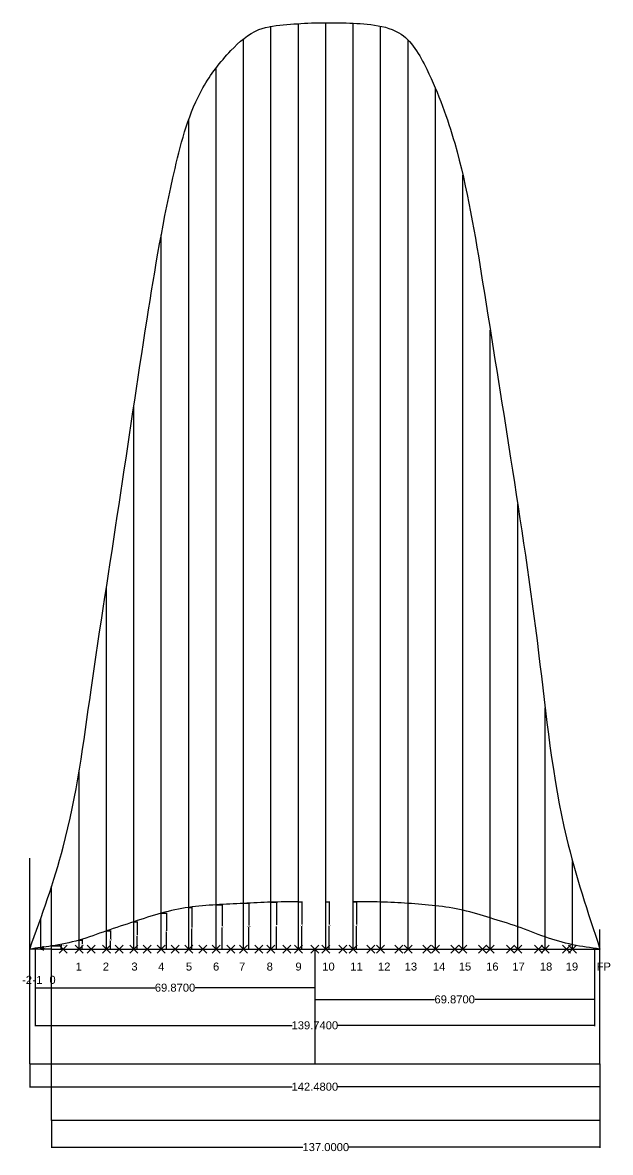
# Model space of a CAD drawing. Header units: inches. Extents: x 2352 to 5491, y -38 to 423.
# Drawn here: x 3608.1 to 3755, y 128.4 to 410.8 of the extents above; entities that cross this region are included whole.
import ezdxf

# ---------------------------------------------------------------- set-up
doc = ezdxf.new("R2010")
doc.units = ezdxf.units.IN
doc.header["$MEASUREMENT"] = 0
doc.header["$PDMODE"] = 3
doc.layers.add('St18', color=7, linetype='Continuous')
doc.styles.get("Standard").update_dxf_attribs({"font": 'arial.ttf'})
doc.dimstyles.get("Standard").update_dxf_attribs({"dimtxt": 0.18, "dimasz": 0.18, "dimexe": 0.18, "dimexo": 0.0625, "dimgap": 0.09, "dimtad": 0, "dimtih": 1, "dimtoh": 1, "dimdec": 4, "dimzin": 0, "dimdsep": 46, "dimtxsty": 'Standard', "dimcen": 0.09, "dimadec": 0, "dimazin": 0, "dimtfac": 1, "dimtdec": 4, "dimtofl": 0, "dimtmove": 0, "dimatfit": 3, "dimfxl": 1, "dimtolj": 1, "dimtzin": 0, "dimarcsym": 0})

# ---------------------------------------------------------------- blocks, each defined once
blk = doc.blocks.new('*D2')
at = {"color": 0, "lineweight": -2, "transparency": 16777216}
for p, q in [((3611.25, 179.14), (3611.25, 159.96)), ((3750.99, 179.14), (3750.99, 159.96)), ((3611.43, 160.14), (3675.42, 160.14)), ((3750.81, 160.14), (3686.82, 160.14))]:
    blk.add_line(p, q, dxfattribs=at)
at = {"color": 0, "transparency": 16777216}
for points in [[(3611.43, 160.17), (3611.43, 160.11), (3611.25, 160.14)], [(3750.81, 160.17), (3750.81, 160.11), (3750.99, 160.14)]]:
    blk.add_solid(points, dxfattribs=at)
at = {"layer": 'Defpoints', "color": 0, "transparency": 16777216}
for p in [(3611.25, 179.2), (3750.99, 179.2), (3750.99, 160.14)]:
    blk.add_point(p, dxfattribs=at)
at = {"color": 0, "transparency": 16777216, "insert": (3681.12, 160.14), "char_height": 2, "attachment_point": 5}
blk.add_mtext('\\A1;139.7400', dxfattribs=at)
blk = doc.blocks.new('*D40')
at = {"color": 0, "lineweight": -2, "transparency": 16777216}
for p, q in [((3681.12, 179.14), (3681.12, 166.44)), ((3750.99, 179.14), (3750.99, 166.44)), ((3681.3, 166.62), (3711.04, 166.62)), ((3750.81, 166.62), (3721.08, 166.62))]:
    blk.add_line(p, q, dxfattribs=at)
at = {"color": 0, "transparency": 16777216}
for points in [[(3681.3, 166.65), (3681.3, 166.59), (3681.12, 166.62)], [(3750.81, 166.65), (3750.81, 166.59), (3750.99, 166.62)]]:
    blk.add_solid(points, dxfattribs=at)
at = {"layer": 'Defpoints', "color": 0, "transparency": 16777216}
for p in [(3681.12, 179.2), (3750.99, 179.2), (3750.99, 166.62)]:
    blk.add_point(p, dxfattribs=at)
at = {"color": 0, "transparency": 16777216, "insert": (3716.06, 166.62), "char_height": 2, "attachment_point": 5}
blk.add_mtext('\\A1;69.8700', dxfattribs=at)
blk = doc.blocks.new('*D41')
at = {"color": 0, "lineweight": -2, "transparency": 16777216}
for p, q in [((3611.25, 179.14), (3611.25, 169.37)), ((3681.12, 179.14), (3681.12, 169.37)), ((3611.43, 169.55), (3641.17, 169.55)), ((3680.94, 169.55), (3651.21, 169.55))]:
    blk.add_line(p, q, dxfattribs=at)
at = {"color": 0, "transparency": 16777216}
for points in [[(3611.43, 169.58), (3611.43, 169.52), (3611.25, 169.55)], [(3680.94, 169.58), (3680.94, 169.52), (3681.12, 169.55)]]:
    blk.add_solid(points, dxfattribs=at)
at = {"layer": 'Defpoints', "color": 0, "transparency": 16777216}
for p in [(3611.25, 179.2), (3681.12, 179.2), (3611.25, 169.55)]:
    blk.add_point(p, dxfattribs=at)
at = {"color": 0, "transparency": 16777216, "insert": (3646.19, 169.55), "char_height": 2, "attachment_point": 5}
blk.add_mtext('\\A1;69.8700', dxfattribs=at)
blk = doc.blocks.new('*D42')
at = {"color": 0, "lineweight": -2, "transparency": 16777216}
for p, q in [((3609.88, 150.47), (3609.88, 144.62)), ((3752.36, 150.47), (3752.36, 144.62)), ((3610.06, 144.8), (3675.42, 144.8)), ((3752.18, 144.8), (3686.82, 144.8))]:
    blk.add_line(p, q, dxfattribs=at)
at = {"color": 0, "transparency": 16777216}
for points in [[(3610.06, 144.83), (3610.06, 144.77), (3609.88, 144.8)], [(3752.18, 144.83), (3752.18, 144.77), (3752.36, 144.8)]]:
    blk.add_solid(points, dxfattribs=at)
at = {"layer": 'Defpoints', "color": 0, "transparency": 16777216}
for p in [(3609.88, 150.53), (3752.36, 150.53), (3752.36, 144.8)]:
    blk.add_point(p, dxfattribs=at)
at = {"color": 0, "transparency": 16777216, "insert": (3681.12, 144.8), "char_height": 2, "attachment_point": 5}
blk.add_mtext('\\A1;142.4800', dxfattribs=at)
blk = doc.blocks.new('*D43')
at = {"color": 0, "lineweight": -2, "transparency": 16777216}
for p, q in [((3615.36, 136.33), (3615.36, 129.52)), ((3752.36, 136.33), (3752.36, 129.52)), ((3615.54, 129.7), (3678.16, 129.7)), ((3752.18, 129.7), (3689.56, 129.7))]:
    blk.add_line(p, q, dxfattribs=at)
at = {"color": 0, "transparency": 16777216}
for points in [[(3615.54, 129.73), (3615.54, 129.67), (3615.36, 129.7)], [(3752.18, 129.73), (3752.18, 129.67), (3752.36, 129.7)]]:
    blk.add_solid(points, dxfattribs=at)
at = {"layer": 'Defpoints', "color": 0, "transparency": 16777216}
for p in [(3615.36, 136.39), (3752.36, 136.39), (3752.36, 129.7)]:
    blk.add_point(p, dxfattribs=at)
at = {"color": 0, "transparency": 16777216, "insert": (3683.86, 129.7), "char_height": 2, "attachment_point": 5}
blk.add_mtext('\\A1;137.0000', dxfattribs=at)
blk = doc.blocks.new('*D103')
at = {"color": 0, "lineweight": -2, "transparency": 16777216}
for p, q in [((3615.42, 179.99), (3617.94, 179.99)), ((3615.42, 179.2), (3617.94, 179.2)), ((3617.76, 179.99), (3617.76, 180.17)), ((3617.76, 180.17), (3617.94, 180.17)), ((3617.76, 179.38), (3617.76, 179.81))]:
    blk.add_line(p, q, dxfattribs=at)
at = {"color": 0, "transparency": 16777216}
for points in [[(3617.73, 179.81), (3617.79, 179.81), (3617.76, 179.99)], [(3617.73, 179.38), (3617.79, 179.38), (3617.76, 179.2)]]:
    blk.add_solid(points, dxfattribs=at)
at = {"layer": 'Defpoints', "color": 0, "transparency": 16777216}
for p in [(3615.36, 179.99), (3615.36, 179.2), (3617.76, 179.99)]:
    blk.add_point(p, dxfattribs=at)
at = {"color": 0, "transparency": 16777216, "insert": (3618.41, 180.17), "char_height": 0.18, "attachment_point": 5}
blk.add_mtext('\\A1;0.7910', dxfattribs=at)
blk = doc.blocks.new('*D112')
at = {"layer": 'Defpoints', "color": 0, "transparency": 16777216}
for p in [(3677.01, 191.05), (3677.83, 191.05), (3677.01, 179.2)]:
    blk.add_point(p, dxfattribs=at)
at = {"layer": 'St18', "color": 0, "lineweight": -2, "transparency": 16777216}
for p, q in [((3677.07, 191.05), (3678.01, 191.05)), ((3677.83, 190.87), (3677.83, 185.31)), ((3677.83, 179.38), (3677.83, 184.95)), ((3677.07, 179.2), (3678.01, 179.2))]:
    blk.add_line(p, q, dxfattribs=at)
at = {"layer": 'St18', "color": 0, "transparency": 16777216}
for points in [[(3677.8, 190.87), (3677.86, 190.87), (3677.83, 191.05)], [(3677.8, 179.38), (3677.86, 179.38), (3677.83, 179.2)]]:
    blk.add_solid(points, dxfattribs=at)
at = {"layer": 'St18', "color": 0, "transparency": 16777216, "insert": (3677.83, 185.13), "char_height": 0.18, "attachment_point": 5}
blk.add_mtext('\\A1;11.8500', dxfattribs=at)
blk = doc.blocks.new('*D113')
at = {"layer": 'Defpoints', "color": 0, "transparency": 16777216}
for p in [(3683.86, 191.05), (3684.68, 191.05), (3683.86, 179.2)]:
    blk.add_point(p, dxfattribs=at)
at = {"layer": 'St18', "color": 0, "lineweight": -2, "transparency": 16777216}
for p, q in [((3683.92, 191.05), (3684.86, 191.05)), ((3684.68, 190.87), (3684.68, 185.31)), ((3684.68, 179.38), (3684.68, 184.95)), ((3683.92, 179.2), (3684.86, 179.2))]:
    blk.add_line(p, q, dxfattribs=at)
at = {"layer": 'St18', "color": 0, "transparency": 16777216}
for points in [[(3684.65, 190.87), (3684.71, 190.87), (3684.68, 191.05)], [(3684.65, 179.38), (3684.71, 179.38), (3684.68, 179.2)]]:
    blk.add_solid(points, dxfattribs=at)
at = {"layer": 'St18', "color": 0, "transparency": 16777216, "insert": (3684.68, 185.13), "char_height": 0.18, "attachment_point": 5}
blk.add_mtext('\\A1;11.8500', dxfattribs=at)
blk = doc.blocks.new('*D114')
at = {"layer": 'Defpoints', "color": 0, "transparency": 16777216}
for p in [(3690.71, 191.05), (3691.53, 191.05), (3690.71, 179.2)]:
    blk.add_point(p, dxfattribs=at)
at = {"layer": 'St18', "color": 0, "lineweight": -2, "transparency": 16777216}
for p, q in [((3690.77, 191.05), (3691.71, 191.05)), ((3691.53, 190.87), (3691.53, 185.31)), ((3691.53, 179.38), (3691.53, 184.95)), ((3690.77, 179.2), (3691.71, 179.2))]:
    blk.add_line(p, q, dxfattribs=at)
at = {"layer": 'St18', "color": 0, "transparency": 16777216}
for points in [[(3691.5, 190.87), (3691.56, 190.87), (3691.53, 191.05)], [(3691.5, 179.38), (3691.56, 179.38), (3691.53, 179.2)]]:
    blk.add_solid(points, dxfattribs=at)
at = {"layer": 'St18', "color": 0, "transparency": 16777216, "insert": (3691.53, 185.13), "char_height": 0.18, "attachment_point": 5}
blk.add_mtext('\\A1;11.8500', dxfattribs=at)
blk = doc.blocks.new('*D115')
at = {"layer": 'Defpoints', "color": 0, "transparency": 16777216}
for p in [(3670.16, 190.92), (3670.16, 179.2), (3671.55, 179.2)]:
    blk.add_point(p, dxfattribs=at)
at = {"layer": 'St18', "color": 0, "lineweight": -2, "transparency": 16777216}
for p, q in [((3670.22, 190.92), (3671.73, 190.92)), ((3671.55, 190.74), (3671.55, 185.24)), ((3671.55, 179.38), (3671.55, 184.88)), ((3670.22, 179.2), (3671.73, 179.2))]:
    blk.add_line(p, q, dxfattribs=at)
at = {"layer": 'St18', "color": 0, "transparency": 16777216}
for points in [[(3671.52, 190.74), (3671.58, 190.74), (3671.55, 190.92)], [(3671.52, 179.38), (3671.58, 179.38), (3671.55, 179.2)]]:
    blk.add_solid(points, dxfattribs=at)
at = {"layer": 'St18', "color": 0, "transparency": 16777216, "insert": (3671.55, 185.06), "char_height": 0.18, "attachment_point": 5}
blk.add_mtext('\\A1;11.7169', dxfattribs=at)
blk = doc.blocks.new('*D116')
at = {"layer": 'Defpoints', "color": 0, "transparency": 16777216}
for p in [(3663.31, 190.64), (3663.31, 179.2), (3664.62, 179.2)]:
    blk.add_point(p, dxfattribs=at)
at = {"layer": 'St18', "color": 0, "lineweight": -2, "transparency": 16777216}
for p, q in [((3663.37, 190.64), (3664.8, 190.64)), ((3664.62, 190.46), (3664.62, 185.1)), ((3664.62, 179.38), (3664.62, 184.74)), ((3663.37, 179.2), (3664.8, 179.2))]:
    blk.add_line(p, q, dxfattribs=at)
at = {"layer": 'St18', "color": 0, "transparency": 16777216}
for points in [[(3664.59, 190.46), (3664.65, 190.46), (3664.62, 190.64)], [(3664.59, 179.38), (3664.65, 179.38), (3664.62, 179.2)]]:
    blk.add_solid(points, dxfattribs=at)
at = {"layer": 'St18', "color": 0, "transparency": 16777216, "insert": (3664.62, 184.92), "char_height": 0.18, "attachment_point": 5}
blk.add_mtext('\\A1;11.4360', dxfattribs=at)
blk = doc.blocks.new('*D117')
at = {"layer": 'Defpoints', "color": 0, "transparency": 16777216}
for p in [(3656.46, 190.27), (3656.46, 179.2), (3657.94, 179.2)]:
    blk.add_point(p, dxfattribs=at)
at = {"layer": 'St18', "color": 0, "lineweight": -2, "transparency": 16777216}
for p, q in [((3656.52, 190.27), (3658.12, 190.27)), ((3657.94, 190.09), (3657.94, 184.92)), ((3657.94, 179.38), (3657.94, 184.56)), ((3656.52, 179.2), (3658.12, 179.2))]:
    blk.add_line(p, q, dxfattribs=at)
at = {"layer": 'St18', "color": 0, "transparency": 16777216}
for points in [[(3657.91, 190.09), (3657.97, 190.09), (3657.94, 190.27)], [(3657.91, 179.38), (3657.97, 179.38), (3657.94, 179.2)]]:
    blk.add_solid(points, dxfattribs=at)
at = {"layer": 'St18', "color": 0, "transparency": 16777216, "insert": (3657.94, 184.74), "char_height": 0.18, "attachment_point": 5}
blk.add_mtext('\\A1;11.0710', dxfattribs=at)
blk = doc.blocks.new('*D118')
at = {"layer": 'Defpoints', "color": 0, "transparency": 16777216}
for p in [(3649.61, 189.63), (3649.61, 179.2), (3650.4, 179.2)]:
    blk.add_point(p, dxfattribs=at)
at = {"layer": 'St18', "color": 0, "lineweight": -2, "transparency": 16777216}
for p, q in [((3649.67, 189.63), (3650.58, 189.63)), ((3650.4, 189.45), (3650.4, 184.6)), ((3650.4, 179.38), (3650.4, 184.23)), ((3649.67, 179.2), (3650.58, 179.2))]:
    blk.add_line(p, q, dxfattribs=at)
at = {"layer": 'St18', "color": 0, "transparency": 16777216}
for points in [[(3650.37, 189.45), (3650.43, 189.45), (3650.4, 189.63)], [(3650.37, 179.38), (3650.43, 179.38), (3650.4, 179.2)]]:
    blk.add_solid(points, dxfattribs=at)
at = {"layer": 'St18', "color": 0, "transparency": 16777216, "insert": (3650.4, 184.41), "char_height": 0.18, "attachment_point": 5}
blk.add_mtext('\\A1;10.4240', dxfattribs=at)
blk = doc.blocks.new('*D123')
at = {"layer": 'Defpoints', "color": 0, "transparency": 16777216}
for p in [(3612.62, 179.59), (3612.62, 179.2), (3613.22, 179.2)]:
    blk.add_point(p, dxfattribs=at)
at = {"layer": 'St18', "color": 0, "lineweight": -2, "transparency": 16777216}
for p, q in [((3612.68, 179.59), (3613.4, 179.59)), ((3612.68, 179.2), (3613.4, 179.2)), ((3613.22, 179.77), (3613.22, 179.95)), ((3613.22, 179.02), (3613.22, 178.84))]:
    blk.add_line(p, q, dxfattribs=at)
at = {"layer": 'St18', "color": 0, "transparency": 16777216}
for points in [[(3613.19, 179.77), (3613.25, 179.77), (3613.22, 179.59)], [(3613.19, 179.02), (3613.25, 179.02), (3613.22, 179.2)]]:
    blk.add_solid(points, dxfattribs=at)
at = {"layer": 'St18', "color": 0, "transparency": 16777216, "insert": (3613.22, 179.39), "char_height": 0.18, "attachment_point": 5}
blk.add_mtext('\\A1;0.3850', dxfattribs=at)
blk = doc.blocks.new('*D124')
at = {"layer": 'Defpoints', "color": 0, "transparency": 16777216}
for p in [(3629.06, 183.75), (3630.05, 183.75), (3629.06, 179.2)]:
    blk.add_point(p, dxfattribs=at)
at = {"layer": 'St18', "color": 0, "lineweight": -2, "transparency": 16777216}
for p, q in [((3629.12, 183.75), (3630.23, 183.75)), ((3630.05, 183.57), (3630.05, 181.66)), ((3630.05, 179.38), (3630.05, 181.3)), ((3629.12, 179.2), (3630.23, 179.2))]:
    blk.add_line(p, q, dxfattribs=at)
at = {"layer": 'St18', "color": 0, "transparency": 16777216}
for points in [[(3630.02, 183.57), (3630.08, 183.57), (3630.05, 183.75)], [(3630.02, 179.38), (3630.08, 179.38), (3630.05, 179.2)]]:
    blk.add_solid(points, dxfattribs=at)
at = {"layer": 'St18', "color": 0, "transparency": 16777216, "insert": (3630.05, 181.48), "char_height": 0.18, "attachment_point": 5}
blk.add_mtext('\\A1;4.5518', dxfattribs=at)
blk = doc.blocks.new('*D125')
at = {"layer": 'Defpoints', "color": 0, "transparency": 16777216}
for p in [(3622.21, 181.44), (3623.01, 181.44), (3622.21, 179.2)]:
    blk.add_point(p, dxfattribs=at)
at = {"layer": 'St18', "color": 0, "lineweight": -2, "transparency": 16777216}
for p, q in [((3622.27, 181.44), (3623.19, 181.44)), ((3623.01, 181.26), (3623.01, 180.5)), ((3622.27, 179.2), (3623.19, 179.2)), ((3623.01, 179.38), (3623.01, 180.14))]:
    blk.add_line(p, q, dxfattribs=at)
at = {"layer": 'St18', "color": 0, "transparency": 16777216}
for points in [[(3622.98, 181.26), (3623.04, 181.26), (3623.01, 181.44)], [(3622.98, 179.38), (3623.04, 179.38), (3623.01, 179.2)]]:
    blk.add_solid(points, dxfattribs=at)
at = {"layer": 'St18', "color": 0, "transparency": 16777216, "insert": (3623.01, 180.32), "char_height": 0.18, "attachment_point": 5}
blk.add_mtext('\\A1;2.2353', dxfattribs=at)
blk = doc.blocks.new('*D128')
at = {"layer": 'Defpoints', "color": 0, "transparency": 16777216}
for p in [(3635.91, 186.03), (3636.74, 186.03), (3635.91, 179.2)]:
    blk.add_point(p, dxfattribs=at)
at = {"layer": 'St18', "color": 0, "lineweight": -2, "transparency": 16777216}
for p, q in [((3635.97, 186.03), (3636.92, 186.03)), ((3636.74, 185.85), (3636.74, 182.8)), ((3636.74, 179.38), (3636.74, 182.43)), ((3635.97, 179.2), (3636.92, 179.2))]:
    blk.add_line(p, q, dxfattribs=at)
at = {"layer": 'St18', "color": 0, "transparency": 16777216}
for points in [[(3636.71, 185.85), (3636.77, 185.85), (3636.74, 186.03)], [(3636.71, 179.38), (3636.77, 179.38), (3636.74, 179.2)]]:
    blk.add_solid(points, dxfattribs=at)
at = {"layer": 'St18', "color": 0, "transparency": 16777216, "insert": (3636.74, 182.62), "char_height": 0.18, "attachment_point": 5}
blk.add_mtext('\\A1;6.8293', dxfattribs=at)
blk = doc.blocks.new('*D129')
at = {"layer": 'Defpoints', "color": 0, "transparency": 16777216}
for p in [(3642.76, 188.18), (3644.06, 188.18), (3642.76, 179.2)]:
    blk.add_point(p, dxfattribs=at)
at = {"layer": 'St18', "color": 0, "lineweight": -2, "transparency": 16777216}
for p, q in [((3642.82, 188.18), (3644.24, 188.18)), ((3644.06, 188), (3644.06, 183.87)), ((3644.06, 179.38), (3644.06, 183.51)), ((3642.82, 179.2), (3644.24, 179.2))]:
    blk.add_line(p, q, dxfattribs=at)
at = {"layer": 'St18', "color": 0, "transparency": 16777216}
for points in [[(3644.03, 188), (3644.09, 188), (3644.06, 188.18)], [(3644.03, 179.38), (3644.09, 179.38), (3644.06, 179.2)]]:
    blk.add_solid(points, dxfattribs=at)
at = {"layer": 'St18', "color": 0, "transparency": 16777216, "insert": (3644.06, 183.69), "char_height": 0.18, "attachment_point": 5}
blk.add_mtext('\\A1;8.9747', dxfattribs=at)

msp = doc.modelspace()

# ---------------------------------------------------------------- linework, layer by layer
for p, q in [((3670.16103, 179.20228), (3670.16103, 409.84456)), ((3677.01103, 179.20228), (3677.01103, 410.50367)), ((3683.86103, 179.20228), (3683.86103, 410.74734)), ((3690.71103, 179.20228), (3690.71103, 410.61656)), ((3697.56103, 179.20228), (3697.56103, 409.87031)), ((3663.31103, 179.20228), (3663.31103, 406.70745)), ((3704.41103, 179.20228), (3704.41103, 406.39262)), ((3656.46103, 179.20228), (3656.46103, 399.44576)), ((3711.26103, 179.20228), (3711.26103, 394.31792)), ((3649.61103, 179.20228), (3649.61103, 386.57747)), ((3718.11103, 179.20228), (3718.11103, 372.621)), ((3642.76103, 179.20228), (3642.76103, 357.74571)), ((3724.96103, 179.20228), (3724.96103, 333.92296)), ((3635.91103, 179.20228), (3635.91103, 315.06364)), ((3731.81103, 179.20228), (3731.81103, 290.39689)), ((3629.06103, 179.20228), (3629.06103, 269.75488)), ((3738.66103, 179.20228), (3738.66103, 239.47362)), ((3622.21103, 179.20228), (3622.21103, 223.67121)), ((3609.88103, 150.53099), (3609.88103, 201.90687)), ((3745.51103, 179.20228), (3745.51103, 201.10837)), ((3615.36103, 179.20228), (3615.36103, 194.9422)), ((3697.56103, 179.20228), (3697.56103, 190.79728)), ((3704.41103, 179.20228), (3704.41103, 190.62228)), ((3711.26103, 179.20228), (3711.26103, 190.01528)), ((3612.62103, 179.20228), (3612.62103, 186.86044)), ((3718.11103, 179.20228), (3718.11103, 188.92428)), ((3724.96103, 179.20228), (3724.96103, 186.97928)), ((3629.06103, 179.20228), (3629.06103, 183.75428)), ((3635.91103, 179.20228), (3635.91103, 186.03128)), ((3731.81103, 179.20228), (3731.81103, 184.79128)), ((3752.36103, 150.53099), (3752.36103, 184.079)), ((3738.66103, 179.20228), (3738.66103, 182.23228)), ((3615.36103, 179.20228), (3609.88103, 179.20228)), ((3615.36103, 179.20228), (3615.36103, 179.99328)), ((3615.36103, 179.20228), (3752.36103, 179.20228)), ((3615.36103, 136.39279), (3615.36103, 179.20228)), ((3681.12103, 179.20228), (3681.12103, 150.53099)), ((3745.51103, 179.20228), (3745.51103, 180.30328)), ((3609.88103, 150.53099), (3752.36103, 150.53099)), ((3752.36103, 150.53099), (3752.36103, 136.39279)), ((3752.36103, 136.39279), (3615.36103, 136.39279))]:
    msp.add_line(p, q)
msp.add_spline([(3609.88103, 179.20228), (3618.23803, 204.66728), (3625.22503, 244.02228), (3632.21203, 290.32228), (3639.19903, 336.62228), (3646.18603, 374.2986), (3653.17303, 394.49728), (3660.16003, 403.75728), (3667.14703, 409.01931), (3674.13403, 410.29547), (3681.12103, 410.70228), (3688.10803, 410.70228), (3695.09503, 410.26373), (3702.08203, 408.24485), (3709.06903, 399.12728), (3716.05603, 380.60728), (3723.04303, 345.88228), (3730.03003, 301.89728), (3737.01703, 253.28228), (3744.00403, 206.98228), (3752.36103, 179.20228)], degree=3)
for p in [(3618.23803, 179.20228), (3622.21103, 179.20228), (3625.22503, 179.20228), (3629.06103, 179.20228), (3632.21203, 179.20228), (3635.91103, 179.20228), (3639.19903, 179.20228), (3642.76103, 179.20228), (3646.18603, 179.20228), (3649.61103, 179.20228), (3653.17303, 179.20228), (3656.46103, 179.20228), (3660.16003, 179.20228), (3663.31103, 179.20228), (3667.14703, 179.20228), (3670.16103, 179.20228), (3674.13403, 179.20228), (3677.01103, 179.20228), (3681.12103, 179.20228), (3683.86103, 179.20228), (3688.10803, 179.20228), (3690.71103, 179.20228), (3695.09503, 179.20228), (3697.56103, 179.20228), (3702.08203, 179.20228), (3704.41103, 179.20228), (3709.06903, 179.20228), (3711.26103, 179.20228), (3716.05603, 179.20228), (3718.11103, 179.20228), (3723.04303, 179.20228), (3724.96103, 179.20228), (3730.03003, 179.20228), (3731.81103, 179.20228), (3737.01703, 179.20228), (3738.66103, 179.20228), (3744.00403, 179.20228), (3745.51103, 179.20228)]:
    msp.add_point(p)
at = {"layer": 'St18'}
for points in [[(3677.01103, 191.05228), (3670.16103, 190.91914), (3663.31103, 190.63828), (3656.46103, 190.27328), (3649.61103, 189.62628), (3642.76103, 188.17698), (3635.91103, 186.03158), (3629.06103, 183.75428), (3622.21103, 181.43758), (3615.36103, 179.99328), (3612.62103, 179.58728), (3609.88103, 179.20228)], [(3752.36103, 179.20228), (3745.51103, 180.30328), (3738.66103, 182.23228), (3731.81103, 184.79128), (3724.96103, 186.97928), (3718.11103, 188.92428), (3711.26103, 190.01528), (3704.41103, 190.62228), (3697.56103, 190.9598), (3690.71103, 191.05228)]]:
    msp.add_spline(points, degree=3, dxfattribs=at)

# ---------------------------------------------------------------- texts
for s, p in [('1', (3621.35884, 173.83441)), ('2', (3628.14051, 173.83441)), ('3', (3635.28875, 173.83441)), ('4', (3641.97877, 173.83441)), ('5', (3648.8979, 173.83441)), ('6', (3655.67957, 173.83441)), ('7', (3662.18631, 173.83441)), ('8', (3669.07912, 173.83441)), ('9', (3676.27319, 173.83441)), ('10', (3682.96321, 173.83441)), ('11', (3689.97399, 173.83441)), ('12', (3696.89312, 173.83441)), ('13', (3703.56344, 173.83441)), ('14', (3710.62004, 173.83441)), ('15', (3717.08095, 173.83441)), ('16', (3723.90844, 173.83441)), ('17', (3730.461, 173.83441)), ('18', (3737.33431, 173.83441)), ('19', (3743.79523, 173.83441)), ('FP', (3751.53916, 173.83441)), ('-2', (3607.98097, 170.50865)), ('-1', (3610.59282, 170.50865)), ('0', (3614.80123, 170.52523))]:
    msp.add_text(s, height=2).set_placement(p)

# ---------------------------------------------------------------- dimensions: what is measured, and where the dimension line sits
at = {"color": 1}
for base, p1, p2, picture, middle in [((3750.99103, 160.13956), (3611.25103, 179.20228), (3750.99103, 179.20228), '*D2', (3681.12103, 160.13956)), ((3611.25103, 169.54967), (3681.12103, 179.20228), (3611.25103, 179.20228), '*D41', (3646.18603, 169.54967)), ((3750.99103, 166.61926), (3681.12103, 179.20228), (3750.99103, 179.20228), '*D40', (3716.05603, 166.61926)), ((3752.36103, 144.79946), (3609.88103, 150.53099), (3752.36103, 150.53099), '*D42', (3681.12103, 144.79946)), ((3752.36103, 129.69904), (3615.36103, 136.39279), (3752.36103, 136.39279), '*D43', (3683.86103, 129.69904))]:
    dim = msp.add_linear_dim(base=base, p1=p1, p2=p2, dimstyle='Standard', override={"dimtxt": 2}, dxfattribs=at)
    dim.commit()
    dim.dimension.update_dxf_attribs({"geometry": picture, "text_midpoint": middle})
dim = msp.add_linear_dim(base=(3617.76189, 179.99328), p1=(3615.36103, 179.20228), p2=(3615.36103, 179.99328), angle=90, dimstyle='Standard')
dim.commit()
dim.dimension.update_dxf_attribs({"geometry": '*D103', "text_midpoint": (3618.40521, 180.17328)})
at = {"layer": 'St18'}
for base, p1, p2, picture, middle in [((3650.40421, 179.20228), (3649.61103, 189.62628), (3649.61103, 179.20228), '*D118', (3650.40421, 184.41428)), ((3657.94447, 179.20228), (3656.46103, 190.27328), (3656.46103, 179.20228), '*D117', (3657.94447, 184.73778)), ((3664.61742, 179.20228), (3663.31103, 190.63828), (3663.31103, 179.20228), '*D116', (3664.61742, 184.92028)), ((3671.55471, 179.20228), (3670.16103, 190.91914), (3670.16103, 179.20228), '*D115', (3671.55471, 185.06071)), ((3677.83206, 191.05228), (3677.01103, 179.20228), (3677.01103, 191.05228), '*D112', (3677.83206, 185.12728)), ((3684.68206, 191.05228), (3683.86103, 179.20228), (3683.86103, 191.05228), '*D113', (3684.68206, 185.12728)), ((3691.53206, 191.05228), (3690.71103, 179.20228), (3690.71103, 191.05228), '*D114', (3691.53206, 185.12728)), ((3644.06259, 188.17698), (3642.76103, 179.20228), (3642.76103, 188.17698), '*D129', (3644.06259, 183.68963)), ((3630.05349, 183.75408), (3629.06103, 179.20228), (3629.06103, 183.75408), '*D124', (3630.05349, 181.47818)), ((3636.73709, 186.03158), (3635.91103, 179.20228), (3635.91103, 186.03158), '*D128', (3636.73709, 182.61693)), ((3623.00746, 181.43758), (3622.21103, 179.20228), (3622.21103, 181.43758), '*D125', (3623.00746, 180.31993)), ((3613.22008, 179.20228), (3612.62103, 179.58728), (3612.62103, 179.20228), '*D123', (3613.22008, 179.39478))]:
    dim = msp.add_linear_dim(base=base, p1=p1, p2=p2, angle=90, dimstyle='Standard', dxfattribs=at)
    dim.commit()
    dim.dimension.update_dxf_attribs({"geometry": picture, "text_midpoint": middle})

doc.saveas('drawing.dxf')
